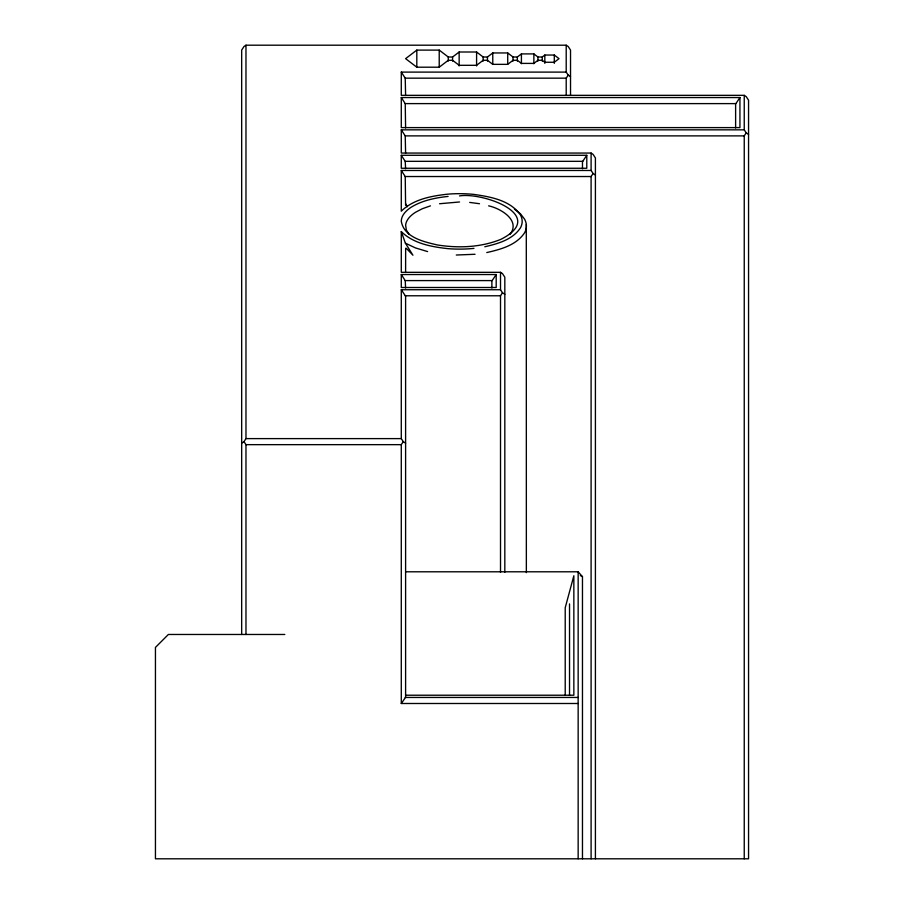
<?xml version="1.0" encoding="UTF-8"?>
<svg xmlns="http://www.w3.org/2000/svg" width="904" height="904" viewBox="0 0 904 904"><rect width="100%" height="100%" fill="white"/><g stroke="black" fill="none" stroke-linecap="round" stroke-linejoin="round"><path stroke-width="1.36" d="M509.924 234.475C521.054 220.44 500.613 208.361 488.623 205.852M241.673 443.163L244.012 441.638L245.978 438.609L245.978 45.2L566.209 45.2L568.187 46.488L570.526 50.07L570.526 95.236M566.209 95.101L566.209 78.162L568.187 75.134L566.209 72.105L566.209 45.2M491.878 288.048L491.878 280.986L496.194 274.533L401.286 274.533L401.286 287.506L496.194 287.506L496.194 274.533M582.47 168.788L582.47 161.737L586.786 155.285L401.286 155.285L401.286 168.257L586.786 168.257L586.786 155.285M578.153 703.493L401.286 703.493L401.286 444.655L403.263 441.638L401.286 438.609L401.286 289.732L500.511 289.732L502.477 292.76L504.816 294.286M500.511 572.356L500.511 295.777L502.477 292.76M591.103 858.8L591.103 176.529L593.069 173.5L591.103 170.472L591.103 153.058L401.286 153.058L401.286 129.837L744.241 129.837L746.218 132.865L748.557 134.391M735.619 127.984L735.619 104.005L739.935 97.553L401.286 97.553L401.286 127.611L739.935 127.611L739.935 97.553M744.241 858.8L744.241 135.882L746.218 132.865M401.286 703.493L405.602 697.289L405.602 296.184L401.286 289.732M416.812 50.104L405.602 58.658L416.812 67.201L439.22 67.201L448.271 60.297L452.588 60.297L459.153 65.303L476.589 65.303L483.143 60.297L487.459 60.297L492.77 64.353L507.72 64.353L513.031 60.297L517.348 60.297L521.416 63.404L533.868 63.404L537.936 60.297L542.253 60.297L544.829 62.263L554.299 62.263L559.022 58.658L554.299 55.042L544.829 55.042L542.253 57.008L537.936 57.008L533.868 53.901L521.416 53.901L517.348 57.008L513.031 57.008L507.72 52.952L492.77 52.952L487.459 57.008L483.143 57.008L476.589 52.003L459.153 52.003L452.588 57.008L448.271 57.008L439.22 50.104L416.812 50.104L416.812 66.783M245.978 45.2L244.012 46.488L241.673 50.07L241.673 634.472M430.428 205.863L422.315 208.734L415.546 212.259A62.805 25.289 -0.8 0 0 405.647 225.345L406.348 229.989L409.116 234.475M484.793 246.769C497.844 243.764 512.568 239.707 520.41 227.898A75.405 30.374 0 0 0 520.41 214.881C510.082 200.191 490.567 196.812 473.956 194.416A57.11 23.007 0 0 0 447.548 194.179C431.242 196.01 413.444 199.253 401.286 211.186L401.286 170.472L591.103 170.472M486.77 252.566C500.59 249.414 516.286 245.289 524.591 232.78A79.62 32.069 0.6 0 0 524.512 219.073L520.489 213.864L514.399 209.073M448.101 196.428C435.253 197.806 422.168 200.428 411.026 207.31A67.145 27.052 0 0 0 401.297 221.39C404.178 237.458 423.626 241.696 437.107 244.905C458.328 248.34 480.736 247.47 500.839 239.357C548.389 215.344 482.894 192.021 459.526 195.919M439.559 203.739L459.526 201.976M475.041 254.273L456.294 255.018M284.805 634.472L168.381 634.472L155.443 647.411L155.443 858.8L748.557 858.8L748.557 100.208L746.218 96.626L744.241 95.338L401.286 95.338L401.286 72.105L566.209 72.105M401.286 72.105L405.229 78.162L566.209 78.162M401.286 97.553L405.229 103.61L735.98 103.61M401.286 129.837L405.229 135.882L744.241 135.882M401.286 155.285L405.229 161.33L582.831 161.33M401.286 170.472L405.229 176.529L591.103 176.529M504.816 572.311L504.816 277.189L502.477 273.607L500.511 272.319L401.286 272.319L401.286 231.605C413.444 243.526 431.242 246.781 447.548 248.611A57.11 23.007 0 0 0 473.956 248.374M401.286 274.533L405.229 280.59L492.239 280.59M405.229 295.777L500.511 295.777M245.978 438.609L401.286 438.609M244.012 441.638L245.978 444.655L401.286 444.655M405.602 571.791L578.153 571.791L582.47 576.662L582.47 858.8M405.602 695.221L573.848 695.221L573.848 575.746L565.215 607.725L565.215 694.995M405.229 697.447L578.153 697.447M469.684 202.417L479.493 203.716M427.615 251.583L415.388 247.899L405.387 243.153L401.286 231.605M580.311 575.52L582.47 576.662M568.187 75.134L570.526 76.659M591.103 153.058L593.069 154.347L595.408 157.94L595.408 858.8M593.069 173.5L595.408 175.026M403.263 441.638L405.602 443.163M405.229 78.162L405.602 95.485M405.229 103.61L405.602 127.984M405.229 135.882L405.602 153.217M405.229 161.33L405.602 168.788M405.229 176.529L405.602 205.163M405.229 280.59L405.602 288.048M407.162 206.801L405.602 203.637M405.387 243.153L412.925 255.21L406.314 248.317A2.848 0.814 47.5 0 0 405.647 248.351L405.602 272.477M744.241 95.338L744.241 129.837M578.153 571.791L578.153 858.8M569.531 603.906L569.531 695.391M554.299 55.042L554.299 63.37M544.829 55.042L544.829 63.37M542.253 57.008L542.253 61.167M537.936 57.008L537.936 61.167M533.868 53.901L533.868 63.709M526.297 224.52L526.354 572.661M521.416 53.901L521.416 63.709M517.348 57.008L517.348 61.167M513.031 57.008L513.031 61.167M507.72 52.952L507.72 64.139M500.511 272.319L500.511 289.732M492.77 52.952L492.77 64.139M487.459 57.008L487.459 61.167M483.143 57.008L483.143 61.167M476.589 52.003L476.589 65.958M459.153 52.003L459.153 65.958M452.588 57.008L452.588 61.167M448.271 57.008L448.271 61.167M439.22 50.104L439.22 66.783M245.978 444.655L245.978 634.472"/></g></svg>
